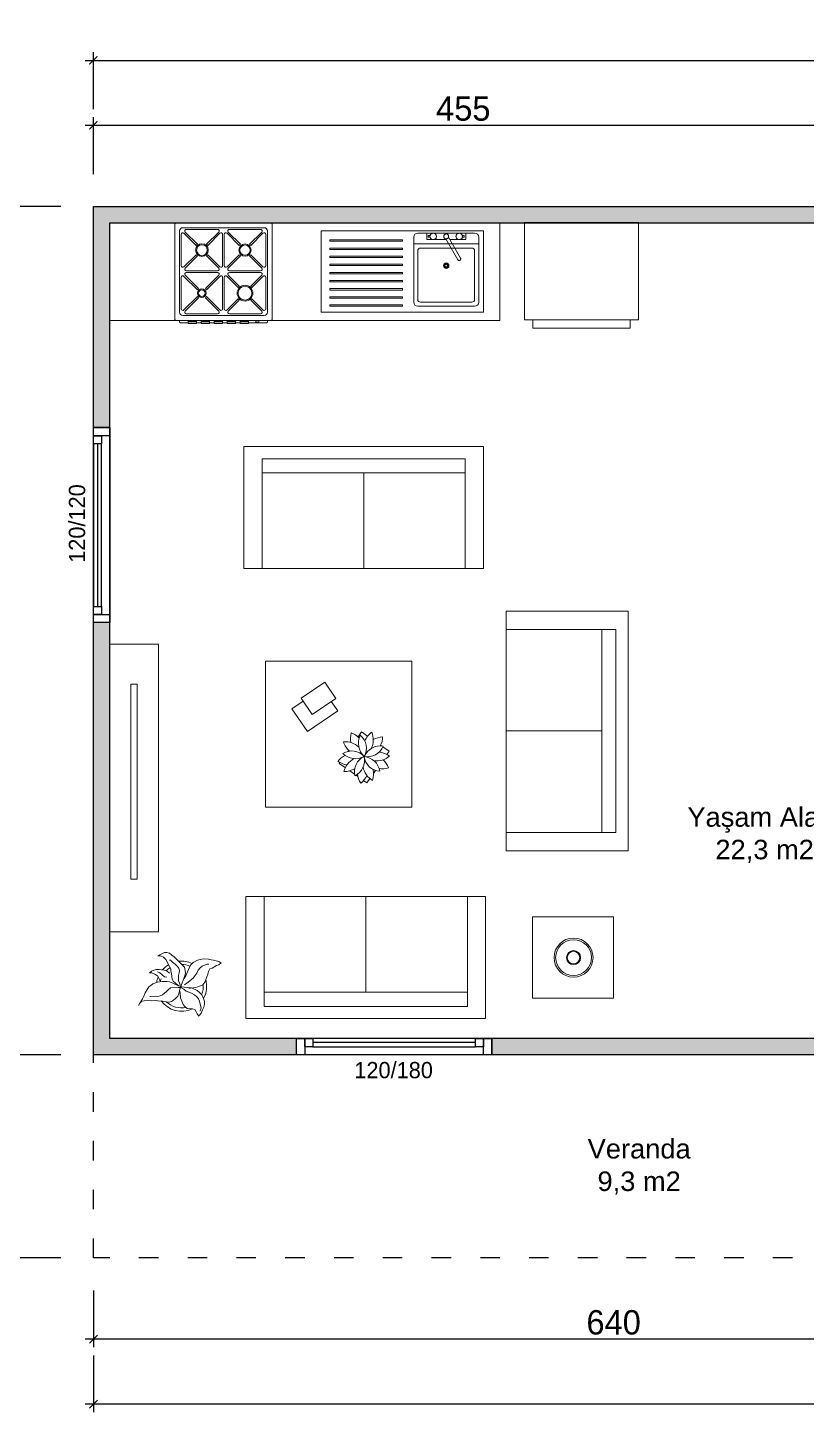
# Model space of a CAD drawing. Header units: inches. Extents: x 321 to 21697, y 7 to 6462.
# Drawn here: x 6456 to 6935, y 4046 to 4898 of the extents above; entities that cross this region are included whole.
import ezdxf

# ---------------------------------------------------------------- set-up
doc = ezdxf.new("R2010")
doc.units = ezdxf.units.IN
doc.header["$MEASUREMENT"] = 0
doc.linetypes.add('ACAD_ISO03W100', pattern=[30, 12, -18])
for name, color, linetype in [('Pencere', 141, 'Continuous'), ('PM-TARAMA PARAPET', 7, 'Continuous'), ('Veranda', 31, 'Continuous')]:
    doc.layers.add(name, color=color, linetype=linetype)
doc.layers.add('tefris', color=8, linetype='Continuous', lineweight=5)
doc.layers.add('tefriş', color=8, linetype='Continuous', lineweight=0)
doc.styles.add('DIŞ ÖLÇÜ', font='FRAMDCN.TTF', dxfattribs={"height": 15})
doc.styles.get("Standard").update_dxf_attribs({"font": 'arial.ttf'})
doc.dimstyles.new('YAZI STİLİ', dxfattribs={"dimscale": 0.5, "dimtxt": 15, "dimasz": 10, "dimexe": 10, "dimexo": 10, "dimgap": 5, "dimtad": 1, "dimdec": 0, "dimtxsty": 'DIŞ ÖLÇÜ', "dimblk": 'ARCHTICK', "dimcen": 2.5, "dimdle": 10, "dimadec": 0, "dimazin": 0, "dimtfac": 1, "dimtdec": 0, "dimtix": 1, "dimtmove": 0, "dimatfit": 3, "dimldrblk": 'ARCHTICK', "dimfxl": 60, "dimfxlon": 1, "dimlwd": -1, "dimlwe": -1, "dimarcsym": 0})

# ---------------------------------------------------------------- blocks, each defined once
blk = doc.blocks.new('_ArchTick')
at = {"color": 0, "linetype": 'ByBlock', "const_width": 0.15}
blk.add_lwpolyline([(-0.5, -0.5), (0.5, 0.5)], dxfattribs=at)
blk = doc.blocks.new('*D607')
at = {"color": 0, "transparency": 16777216}
for p, q in [((6496.2, 4120.86), (6496.2, 4085.86)), ((7136.2, 4120.86), (7136.2, 4085.86)), ((7141.2, 4090.86), (6491.2, 4090.86))]:
    blk.add_line(p, q, dxfattribs=at)
at = {"layer": 'Defpoints', "color": 0, "transparency": 16777216}
for p in [(6496.2, 4140.86), (7136.2, 4140.86), (6496.2, 4090.86)]:
    blk.add_point(p, dxfattribs=at)
at = {"color": 0, "transparency": 16777216, "xscale": 5, "yscale": 5, "zscale": 5, "rotation": 180}
blk.add_blockref('_ArchTick', (6496.2, 4090.86), dxfattribs=at)
at = {"color": 0, "transparency": 16777216, "xscale": 5, "yscale": 5, "zscale": 5}
blk.add_blockref('_ArchTick', (7136.2, 4090.86), dxfattribs=at)
at = {"color": 0, "transparency": 16777216, "insert": (6816.2, 4101.13), "char_height": 15, "attachment_point": 5, "style": 'DIŞ ÖLÇÜ'}
blk.add_mtext('640', dxfattribs=at)
blk = doc.blocks.new('*D608')
at = {"color": 0, "transparency": 16777216}
for p, q in [((6446.2, 4135.86), (6446.2, 4270.86)), ((6476.2, 4265.86), (6441.2, 4265.86)), ((6476.2, 4140.86), (6441.2, 4140.86))]:
    blk.add_line(p, q, dxfattribs=at)
at = {"layer": 'Defpoints', "color": 0, "transparency": 16777216}
for p in [(6446.2, 4265.86), (6496.2, 4265.86), (6496.2, 4140.86)]:
    blk.add_point(p, dxfattribs=at)
at = {"color": 0, "transparency": 16777216, "xscale": 5, "yscale": 5, "zscale": 5}
for p, rotation in [((6446.2, 4265.86), 90), ((6446.2, 4140.86), 270)]:
    blk.add_blockref('_ArchTick', p, dxfattribs=dict(at, rotation=rotation))
at = {"color": 0, "transparency": 16777216, "insert": (6435.93, 4203.36), "char_height": 15, "attachment_point": 5, "rotation": 90, "style": 'DIŞ ÖLÇÜ'}
blk.add_mtext('125', dxfattribs=at)
blk = doc.blocks.new('*D601')
at = {"color": 0, "transparency": 16777216}
for p, q in [((6446.2, 4260.86), (6446.2, 4792.86)), ((6476.2, 4787.86), (6441.2, 4787.86)), ((6476.2, 4265.86), (6441.2, 4265.86))]:
    blk.add_line(p, q, dxfattribs=at)
at = {"layer": 'Defpoints', "color": 0, "transparency": 16777216}
for p in [(6446.2, 4787.86), (6496.2, 4787.86), (6496.2, 4265.86)]:
    blk.add_point(p, dxfattribs=at)
at = {"color": 0, "transparency": 16777216, "xscale": 5, "yscale": 5, "zscale": 5}
for p, rotation in [((6446.2, 4787.86), 90), ((6446.2, 4265.86), 270)]:
    blk.add_blockref('_ArchTick', p, dxfattribs=dict(at, rotation=rotation))
at = {"color": 0, "transparency": 16777216, "insert": (6435.93, 4526.86), "char_height": 15, "attachment_point": 5, "rotation": 90, "style": 'DIŞ ÖLÇÜ'}
blk.add_mtext('522', dxfattribs=at)
blk = doc.blocks.new('*D505')
at = {"color": 0, "transparency": 16777216}
for p, q in [((6496.2, 4847.86), (6496.2, 4882.86)), ((7511.2, 4847.86), (7511.2, 4882.86)), ((6491.2, 4877.86), (7516.2, 4877.86))]:
    blk.add_line(p, q, dxfattribs=at)
at = {"layer": 'Defpoints', "color": 0, "transparency": 16777216}
for p in [(7511.2, 4877.86), (6496.2, 4787.86), (7511.2, 4787.86)]:
    blk.add_point(p, dxfattribs=at)
at = {"color": 0, "transparency": 16777216, "xscale": 5, "yscale": 5, "zscale": 5, "rotation": 180}
blk.add_blockref('_ArchTick', (6496.2, 4877.86), dxfattribs=at)
at = {"color": 0, "transparency": 16777216, "xscale": 5, "yscale": 5, "zscale": 5}
blk.add_blockref('_ArchTick', (7511.2, 4877.86), dxfattribs=at)
at = {"color": 0, "transparency": 16777216, "insert": (7003.7, 4888.13), "char_height": 15, "attachment_point": 5, "style": 'DIŞ ÖLÇÜ'}
blk.add_mtext('1015', dxfattribs=at)
blk = doc.blocks.new('*D507')
at = {"color": 0, "transparency": 16777216}
for p, q in [((6496.2, 4080.86), (6496.2, 4045.86)), ((7511.2, 4080.86), (7511.2, 4045.86)), ((7516.2, 4050.86), (6491.2, 4050.86))]:
    blk.add_line(p, q, dxfattribs=at)
at = {"layer": 'Defpoints', "color": 0, "transparency": 16777216}
for p in [(6496.2, 4140.86), (7511.2, 4140.86), (6496.2, 4050.86)]:
    blk.add_point(p, dxfattribs=at)
at = {"color": 0, "transparency": 16777216, "xscale": 5, "yscale": 5, "zscale": 5, "rotation": 180}
blk.add_blockref('_ArchTick', (6496.2, 4050.86), dxfattribs=at)
at = {"color": 0, "transparency": 16777216, "xscale": 5, "yscale": 5, "zscale": 5}
blk.add_blockref('_ArchTick', (7511.2, 4050.86), dxfattribs=at)
at = {"color": 0, "transparency": 16777216, "insert": (7003.7, 4061.13), "char_height": 15, "attachment_point": 5, "style": 'DIŞ ÖLÇÜ'}
blk.add_mtext('1015', dxfattribs=at)
blk = doc.blocks.new('*D602')
at = {"color": 0, "transparency": 16777216}
for p, q in [((6406.2, 4135.86), (6406.2, 4792.86)), ((6436.2, 4787.86), (6401.2, 4787.86)), ((6436.2, 4140.86), (6401.2, 4140.86))]:
    blk.add_line(p, q, dxfattribs=at)
at = {"layer": 'Defpoints', "color": 0, "transparency": 16777216}
for p in [(6406.2, 4787.86), (7511.2, 4787.86), (6496.2, 4140.86)]:
    blk.add_point(p, dxfattribs=at)
at = {"color": 0, "transparency": 16777216, "xscale": 5, "yscale": 5, "zscale": 5}
for p, rotation in [((6406.2, 4787.86), 90), ((6406.2, 4140.86), 270)]:
    blk.add_blockref('_ArchTick', p, dxfattribs=dict(at, rotation=rotation))
at = {"color": 0, "transparency": 16777216, "insert": (6395.93, 4464.36), "char_height": 15, "attachment_point": 5, "rotation": 90, "style": 'DIŞ ÖLÇÜ'}
blk.add_mtext('647', dxfattribs=at)
blk = doc.blocks.new('ssfdada')
at = {"layer": 'tefris'}
for p, q in [((9131.44, 904.74), (9131.94, 905.24)), ((9131.44, 904.74), (9131.44, 845.74)), ((9190.94, 905.24), (9131.94, 905.24)), ((9191.44, 904.74), (9190.94, 905.24)), ((9191.44, 904.74), (9191.44, 845.74)), ((9129.44, 896.93), (9129.44, 891.93)), ((9131.44, 896.93), (9129.44, 896.93)), ((9130.36, 902.24), (9129.86, 901.74)), ((9129.86, 901.74), (9129.86, 896.93)), ((9131.44, 902.24), (9130.36, 902.24)), ((9130.44, 896.93), (9130.44, 891.93)), ((9130.94, 896.93), (9130.94, 891.93)), ((9134.44, 900.24), (9134.44, 850.24)), ((9135.44, 898.12), (9135.44, 878.87)), ((9186.44, 902.24), (9136.44, 902.24)), ((9137.15, 898.83), (9145.36, 890.62)), ((9137.85, 899.54), (9146.07, 891.32)), ((9157.82, 901.24), (9138.56, 901.24)), ((9158.53, 899.54), (9150.31, 891.32)), ((9159.23, 898.83), (9151.02, 890.62)), ((9160.94, 898.12), (9160.94, 878.87)), ((9161.94, 898.12), (9161.94, 878.87)), ((9171.15, 891.32), (9163.65, 898.83)), ((9171.86, 892.03), (9164.35, 899.54)), ((9184.32, 901.24), (9165.06, 901.24)), ((9185.03, 899.54), (9177.52, 892.03)), ((9185.73, 898.83), (9178.23, 891.32)), ((9187.44, 898.12), (9187.44, 878.87)), ((9188.44, 900.24), (9188.44, 850.24)), ((9131.44, 891.93), (9129.44, 891.93)), ((9129.44, 888.93), (9129.44, 883.93)), ((9131.44, 888.93), (9129.44, 888.93)), ((9129.86, 891.93), (9129.86, 888.93)), ((9130.44, 888.93), (9130.44, 883.93)), ((9130.94, 888.93), (9130.94, 883.93)), ((9145.36, 886.37), (9137.15, 878.16)), ((9146.07, 891.32), (9145.36, 890.62)), ((9145.36, 886.37), (9146.07, 885.67)), ((9150.31, 891.32), (9151.02, 890.62)), ((9151.02, 886.37), (9150.31, 885.67)), ((9151.02, 886.37), (9159.23, 878.16)), ((9171.86, 892.03), (9171.15, 891.32)), ((9178.23, 891.32), (9177.52, 892.03)), ((9131.44, 883.93), (9129.44, 883.93)), ((9131.44, 880.93), (9129.44, 880.93)), ((9129.44, 880.93), (9129.44, 875.93)), ((9129.86, 883.93), (9129.86, 880.93)), ((9130.44, 880.93), (9130.44, 875.93)), ((9130.94, 880.93), (9130.94, 875.93)), ((9146.07, 885.67), (9137.85, 877.45)), ((9150.31, 885.67), (9158.53, 877.45)), ((9171.15, 885.67), (9163.65, 878.16)), ((9171.86, 884.96), (9164.35, 877.45)), ((9171.86, 884.96), (9171.15, 885.67)), ((9178.23, 885.67), (9177.52, 884.96)), ((9185.03, 877.45), (9177.52, 884.96)), ((9185.73, 878.16), (9178.23, 885.67)), ((9131.44, 875.93), (9129.44, 875.93)), ((9131.44, 872.93), (9129.44, 872.93)), ((9129.44, 872.93), (9129.44, 867.93)), ((9129.86, 875.93), (9129.86, 872.93)), ((9130.44, 872.93), (9130.44, 867.93)), ((9130.94, 872.93), (9130.94, 867.93)), ((9135.44, 871.62), (9135.44, 852.37)), ((9137.15, 872.33), (9143.95, 865.53)), ((9137.85, 873.04), (9144.65, 866.24)), ((9157.82, 875.74), (9138.56, 875.74)), ((9157.82, 874.74), (9138.56, 874.74)), ((9158.53, 873.04), (9151.73, 866.24)), ((9159.23, 872.33), (9152.43, 865.53)), ((9160.94, 871.62), (9160.94, 852.37)), ((9161.94, 871.62), (9161.94, 852.37)), ((9163.65, 872.33), (9171.15, 864.82)), ((9164.35, 873.04), (9171.86, 865.53)), ((9184.32, 875.74), (9165.06, 875.74)), ((9184.32, 874.74), (9165.06, 874.74)), ((9177.52, 865.53), (9185.03, 873.04)), ((9178.23, 864.82), (9185.73, 872.33)), ((9187.44, 871.62), (9187.44, 852.37)), ((9131.44, 867.93), (9129.44, 867.93)), ((9131.44, 864.93), (9129.44, 864.93)), ((9129.44, 864.93), (9129.44, 859.93)), ((9129.86, 867.93), (9129.86, 864.93)), ((9130.44, 864.93), (9130.44, 859.93)), ((9130.94, 864.93), (9130.94, 859.93)), ((9144.65, 866.24), (9143.95, 865.53)), ((9151.73, 866.24), (9152.43, 865.53)), ((9171.15, 864.82), (9171.86, 865.53)), ((9177.52, 865.53), (9178.23, 864.82)), ((9131.44, 859.93), (9129.44, 859.93)), ((9129.86, 859.93), (9129.86, 848.74)), ((9131.44, 855.43), (9130.36, 855.43)), ((9130.36, 855.43), (9130.36, 853.43)), ((9131.44, 853.43), (9130.36, 853.43)), ((9143.95, 858.46), (9137.15, 851.66)), ((9144.65, 857.75), (9137.85, 850.95)), ((9143.95, 858.46), (9144.65, 857.75)), ((9152.43, 858.46), (9151.73, 857.75)), ((9151.73, 857.75), (9158.53, 850.95)), ((9152.43, 858.46), (9159.23, 851.66)), ((9163.65, 851.66), (9171.15, 859.17)), ((9164.35, 850.95), (9171.86, 858.46)), ((9171.15, 859.17), (9171.86, 858.46)), ((9177.52, 858.46), (9178.23, 859.17)), ((9177.52, 858.46), (9185.03, 850.95)), ((9178.23, 859.17), (9185.73, 851.66)), ((9129.86, 848.74), (9130.36, 848.24)), ((9131.44, 848.24), (9130.36, 848.24)), ((9131.94, 845.24), (9131.44, 845.74)), ((9190.94, 845.24), (9131.94, 845.24)), ((9186.44, 848.24), (9136.44, 848.24)), ((9157.82, 849.24), (9138.56, 849.24)), ((9184.32, 849.24), (9165.06, 849.24)), ((9191.44, 845.74), (9190.94, 845.24)), ((9186.44, 815.24), (9185.44, 815.24)), ((9136.44, 715.24), (9136.44, 716.24))]:
    blk.add_line(p, q, dxfattribs=at)
at = {"layer": 'tefris', "linetype": 'Continuous'}
for p, q in [((9186.44, 815.24), (9136.44, 815.24)), ((9136.44, 815.24), (9136.44, 715.24)), ((9140.12, 809.83), (9140.12, 765.2)), ((9140.95, 809.83), (9140.12, 809.83)), ((9140.95, 765.2), (9140.95, 809.83)), ((9145.12, 809.83), (9145.12, 765.2)), ((9145.95, 809.83), (9145.12, 809.83)), ((9145.95, 765.2), (9145.95, 809.83)), ((9150.12, 809.83), (9150.12, 765.2)), ((9150.95, 809.83), (9150.12, 809.83)), ((9150.95, 765.2), (9150.95, 809.83)), ((9155.12, 809.83), (9155.12, 765.2)), ((9155.95, 809.83), (9155.12, 809.83)), ((9155.95, 765.2), (9155.95, 809.83)), ((9160.12, 809.83), (9160.12, 765.2)), ((9160.95, 809.83), (9160.12, 809.83)), ((9160.95, 765.2), (9160.95, 809.83)), ((9165.12, 809.83), (9165.12, 765.2)), ((9165.95, 809.83), (9165.12, 809.83)), ((9165.95, 765.2), (9165.95, 809.83)), ((9170.12, 809.83), (9170.12, 765.2)), ((9170.95, 809.83), (9170.12, 809.83)), ((9170.95, 765.2), (9170.95, 809.83)), ((9175.12, 809.83), (9175.12, 765.2)), ((9175.95, 809.83), (9175.12, 809.83)), ((9175.95, 765.2), (9175.95, 809.83)), ((9180.12, 809.83), (9180.12, 765.2)), ((9180.95, 809.83), (9180.12, 809.83)), ((9180.95, 765.2), (9180.95, 809.83)), ((9186.44, 715.24), (9186.44, 815.24)), ((9140.12, 765.2), (9140.95, 765.2)), ((9145.12, 765.2), (9145.95, 765.2)), ((9150.12, 765.2), (9150.95, 765.2)), ((9155.12, 765.2), (9155.95, 765.2)), ((9160.12, 765.2), (9160.95, 765.2)), ((9165.12, 765.2), (9165.95, 765.2)), ((9170.12, 765.2), (9170.95, 765.2)), ((9175.12, 765.2), (9175.95, 765.2)), ((9180.12, 765.2), (9180.95, 765.2)), ((9140.12, 720.74), (9140.12, 755.74)), ((9142.62, 758.24), (9182.62, 758.24)), ((9142.62, 722.41), (9142.62, 754.08)), ((9144.28, 755.74), (9174.28, 755.74)), ((9175.95, 754.08), (9175.95, 722.41)), ((9178.45, 758.24), (9178.45, 718.24)), ((9181.12, 750.24), (9185.12, 750.24)), ((9181.12, 738.26), (9181.12, 750.24)), ((9181.12, 738.26), (9181.12, 750.24)), ((9181.12, 750.24), (9185.12, 750.24)), ((9185.12, 755.74), (9185.12, 720.74)), ((9185.12, 750.24), (9185.12, 726.24)), ((9185.12, 750.24), (9185.12, 726.24)), ((9181.12, 746.24), (9181.15, 746.59)), ((9181.15, 745.9), (9181.12, 746.24)), ((9181.15, 746.59), (9181.25, 746.95)), ((9181.24, 745.57), (9181.15, 745.9)), ((9181.38, 745.25), (9181.24, 745.57)), ((9181.25, 746.95), (9181.39, 747.26)), ((9181.58, 744.96), (9181.38, 745.25)), ((9181.39, 747.26), (9181.59, 747.54)), ((9181.83, 744.71), (9181.58, 744.96)), ((9181.59, 747.54), (9181.85, 747.79)), ((9182.12, 744.51), (9181.83, 744.71)), ((9181.85, 747.79), (9182.11, 747.97)), ((9182.11, 747.97), (9182.42, 748.12)), ((9182.42, 744.37), (9182.12, 744.51)), ((9182.42, 748.12), (9182.62, 748.18)), ((9182.77, 744.28), (9182.42, 744.37)), ((9182.62, 749.24), (9182.62, 748.13)), ((9183.62, 749.24), (9182.62, 749.24)), ((9182.62, 748.18), (9182.62, 749.24)), ((9182.62, 749.24), (9183.62, 749.24)), ((9182.79, 748.22), (9182.62, 748.17)), ((9182.62, 748.17), (9182.62, 748.18)), ((9183.12, 744.24), (9182.77, 744.28)), ((9183.12, 748.24), (9182.79, 748.22)), ((9183.62, 748.18), (9183.12, 748.24)), ((9183.46, 744.27), (9183.12, 744.24)), ((9183.83, 744.38), (9183.46, 744.27)), ((9183.62, 748.13), (9183.62, 749.24)), ((9183.62, 749.24), (9183.62, 748.18)), ((9183.62, 748.18), (9183.81, 748.12)), ((9184.11, 747.98), (9183.62, 748.18)), ((9183.81, 748.12), (9184.11, 747.98)), ((9184.16, 744.54), (9183.83, 744.38)), ((9184.11, 747.98), (9184.4, 747.78)), ((9184.4, 747.78), (9184.11, 747.98)), ((9184.4, 744.71), (9184.16, 744.54)), ((9184.4, 747.78), (9184.65, 747.53)), ((9184.65, 747.53), (9184.4, 747.78)), ((9184.65, 744.96), (9184.4, 744.71)), ((9184.65, 747.53), (9184.85, 747.24)), ((9184.85, 747.24), (9184.65, 747.53)), ((9184.85, 745.24), (9184.65, 744.96)), ((9184.85, 747.24), (9184.99, 746.94)), ((9184.99, 746.94), (9184.85, 747.24)), ((9185, 745.56), (9184.85, 745.24)), ((9184.99, 746.94), (9185.09, 746.57)), ((9185.09, 746.57), (9184.99, 746.94)), ((9185.09, 745.9), (9185, 745.56)), ((9185.09, 746.57), (9185.12, 746.24)), ((9185.12, 746.24), (9185.09, 746.57)), ((9185.12, 746.24), (9185.09, 745.9)), ((9185.12, 726.24), (9185.12, 746.24)), ((9181.63, 738.54), (9168.76, 731.11)), ((9168.76, 731.11), (9181.63, 738.54)), ((9169.76, 729.38), (9182.63, 736.81)), ((9182.63, 736.81), (9169.76, 729.38)), ((9181.63, 738.54), (9181.12, 738.26)), ((9181.12, 726.24), (9181.12, 735.94)), ((9181.12, 726.24), (9181.12, 735.93)), ((9181.12, 735.93), (9181.12, 730.24)), ((9181.65, 738.54), (9181.62, 738.24)), ((9181.62, 738.24), (9181.65, 737.95)), ((9181.73, 738.82), (9181.65, 738.54)), ((9181.65, 737.95), (9181.73, 737.67)), ((9181.87, 739.08), (9181.73, 738.82)), ((9181.73, 737.67), (9181.87, 737.42)), ((9182.05, 739.3), (9181.87, 739.08)), ((9181.87, 737.42), (9182.06, 737.18)), ((9182.29, 739.49), (9182.05, 739.3)), ((9182.06, 737.18), (9182.28, 737)), ((9182.28, 737), (9182.54, 736.86)), ((9182.55, 739.63), (9182.29, 739.49)), ((9182.54, 736.86), (9182.83, 736.77)), ((9182.83, 739.72), (9182.55, 739.63)), ((9182.66, 736.82), (9182.63, 736.81)), ((9182.83, 736.77), (9182.66, 736.82)), ((9183.12, 739.74), (9182.83, 739.72)), ((9182.83, 736.77), (9183.12, 736.74)), ((9183.12, 736.74), (9182.83, 736.77)), ((9183.41, 739.72), (9183.12, 739.74)), ((9183.12, 736.74), (9183.42, 736.77)), ((9183.42, 736.77), (9183.12, 736.74)), ((9183.69, 739.63), (9183.41, 739.72)), ((9183.42, 736.77), (9183.69, 736.86)), ((9183.69, 736.86), (9183.42, 736.77)), ((9183.95, 739.49), (9183.69, 739.63)), ((9183.69, 736.86), (9183.95, 737)), ((9183.95, 737), (9183.69, 736.86)), ((9184.17, 739.31), (9183.95, 739.49)), ((9183.95, 737), (9184.18, 737.19)), ((9184.18, 737.19), (9183.95, 737)), ((9184.36, 739.08), (9184.17, 739.31)), ((9184.18, 737.19), (9184.37, 737.41)), ((9184.37, 737.41), (9184.18, 737.19)), ((9184.5, 738.83), (9184.36, 739.08)), ((9184.37, 737.41), (9184.51, 737.68)), ((9184.51, 737.68), (9184.37, 737.41)), ((9184.59, 738.54), (9184.5, 738.83)), ((9184.51, 737.68), (9184.59, 737.95)), ((9184.59, 737.95), (9184.51, 737.68)), ((9184.62, 738.24), (9184.59, 738.54)), ((9184.59, 737.95), (9184.62, 738.24)), ((9184.62, 738.24), (9184.59, 737.95)), ((9168.26, 730.24), (9168.3, 730.5)), ((9168.3, 729.98), (9168.26, 730.24)), ((9168.3, 730.5), (9168.39, 730.74)), ((9168.4, 729.74), (9168.3, 729.98)), ((9168.39, 730.74), (9168.55, 730.95)), ((9168.55, 729.54), (9168.4, 729.74)), ((9168.55, 730.95), (9168.76, 731.11)), ((9168.76, 729.38), (9168.55, 729.54)), ((9169.01, 729.28), (9168.76, 729.38)), ((9169.26, 729.24), (9169.01, 729.28)), ((9169.51, 729.28), (9169.26, 729.24)), ((9169.76, 729.38), (9169.51, 729.28)), ((9181.12, 730.24), (9181.15, 730.59)), ((9181.15, 729.9), (9181.12, 730.24)), ((9181.12, 730.24), (9181.12, 726.24)), ((9185.12, 726.24), (9181.12, 726.24)), ((9185.12, 726.24), (9181.12, 726.24)), ((9181.12, 726.24), (9185.12, 726.24)), ((9181.15, 730.59), (9181.24, 730.93)), ((9181.24, 729.56), (9181.15, 729.9)), ((9181.24, 730.93), (9181.39, 731.24)), ((9181.38, 729.26), (9181.24, 729.56)), ((9181.58, 728.97), (9181.38, 729.26)), ((9181.39, 731.24), (9181.59, 731.53)), ((9181.83, 728.71), (9181.58, 728.97)), ((9181.59, 731.53), (9181.82, 731.77)), ((9181.82, 731.77), (9182.12, 731.98)), ((9182.11, 728.52), (9181.83, 728.71)), ((9182.43, 728.37), (9182.11, 728.52)), ((9182.12, 731.98), (9182.44, 732.12)), ((9182.62, 728.32), (9182.43, 728.37)), ((9182.44, 732.12), (9182.78, 732.21)), ((9182.62, 727.24), (9182.62, 728.36)), ((9182.62, 728.31), (9182.62, 728.32)), ((9182.62, 728.32), (9182.77, 728.27)), ((9182.77, 728.27), (9182.62, 728.32)), ((9182.62, 727.24), (9182.62, 728.31)), ((9183.62, 727.24), (9182.62, 727.24)), ((9183.62, 727.24), (9182.62, 727.24)), ((9182.77, 728.27), (9183.12, 728.24)), ((9183.12, 728.24), (9182.77, 728.27)), ((9182.78, 732.21), (9183.12, 732.24)), ((9183.12, 732.24), (9183.46, 732.21)), ((9183.12, 728.24), (9183.46, 728.27)), ((9183.46, 728.27), (9183.12, 728.24)), ((9183.46, 732.21), (9183.8, 732.12)), ((9183.46, 728.27), (9183.79, 728.36)), ((9183.62, 728.31), (9183.46, 728.27)), ((9183.62, 728.36), (9183.62, 727.24)), ((9183.79, 728.36), (9183.62, 728.31)), ((9183.79, 728.36), (9183.62, 728.32)), ((9183.62, 728.32), (9183.62, 728.31)), ((9183.62, 728.31), (9183.62, 728.32)), ((9183.62, 728.32), (9183.62, 728.31)), ((9183.62, 728.31), (9183.62, 727.24)), ((9184.12, 728.51), (9183.79, 728.36)), ((9183.8, 732.12), (9184.12, 731.97)), ((9184.12, 731.97), (9184.4, 731.78)), ((9184.4, 728.71), (9184.12, 728.51)), ((9184.4, 731.78), (9184.63, 731.55)), ((9184.65, 728.96), (9184.4, 728.71)), ((9184.63, 731.55), (9184.85, 731.25)), ((9184.85, 729.24), (9184.65, 728.96)), ((9184.85, 731.25), (9184.99, 730.94)), ((9185, 729.56), (9184.85, 729.24)), ((9184.99, 730.94), (9185.09, 730.59)), ((9185.09, 729.89), (9185, 729.56)), ((9185.09, 730.59), (9185.12, 730.25)), ((9185.12, 730.25), (9185.09, 729.89)), ((9182.62, 718.24), (9142.62, 718.24)), ((9174.28, 720.74), (9144.28, 720.74)), ((9136.44, 715.24), (9186.44, 715.24))]:
    blk.add_line(p, q, dxfattribs=at)
at = {"layer": 'tefris'}
blk.add_lwpolyline([(9131.44, 945.24), (9131.44, 705.24), (9191.44, 705.24), (9191.44, 945.24)], close=True, dxfattribs=at)
for centre, radius in [((9148.19, 888.49), 2.64), ((9148.19, 888.49), 2.04), ((9174.69, 888.49), 3.89), ((9174.69, 888.49), 3.29), ((9148.19, 861.99), 4.88), ((9148.19, 861.99), 4.28), ((9174.69, 861.99), 3.76), ((9174.69, 861.99), 3.16)]:
    blk.add_circle(centre, radius, dxfattribs=at)
at = {"layer": 'tefris', "linetype": 'Continuous'}
for centre, radius in [((9183.12, 746.24), 2), ((9165.12, 738.24), 1.67), ((9163.73, 738.24), 0.195), ((9164.14, 737.27), 0.195), ((9164.18, 739.22), 0.195), ((9165.12, 738.24), 1.1), ((9165.12, 738.24), 0.833), ((9165.12, 739.61), 0.195), ((9165.12, 736.87), 0.195), ((9166.08, 739.19), 0.195), ((9166.09, 737.27), 0.195), ((9166.51, 738.24), 0.195), ((9183.12, 738.24), 1.5), ((9183.12, 730.24), 2)]:
    blk.add_circle(centre, radius, dxfattribs=at)
at = {"layer": 'tefris'}
for centre, radius, start, end in [((9136.44, 900.24), 2, 90, 180), ((9136.44, 898.12), 1, 45, 180), ((9138.56, 900.24), 1, 90, 225), ((9157.82, 900.24), 1, 315, 90), ((9159.94, 898.12), 1, 0, 135), ((9162.94, 898.12), 1, 45, 180), ((9165.06, 900.24), 1, 90, 225), ((9184.32, 900.24), 1, 315, 90), ((9186.44, 898.12), 1, 0, 135), ((9186.44, 900.24), 2, 0, 90), ((9136.44, 878.87), 1, 180, 315), ((9159.94, 878.87), 1, 225, 0), ((9162.94, 878.87), 1, 180, 315), ((9186.44, 878.87), 1, 225, 0), ((9136.44, 871.62), 1, 45, 180), ((9138.56, 876.74), 1, 135, 270), ((9138.56, 873.74), 1, 90, 225), ((9157.82, 876.74), 1, 270, 45), ((9157.82, 873.74), 1, 315, 90), ((9159.94, 871.62), 1, 0, 135), ((9162.94, 871.62), 1, 45, 180), ((9165.06, 876.74), 1, 135, 270), ((9165.06, 873.74), 1, 90, 225), ((9184.32, 876.74), 1, 270, 45), ((9184.32, 873.74), 1, 315, 90), ((9186.44, 871.62), 1, 0, 135), ((9136.44, 852.37), 1, 180, 315), ((9159.94, 852.37), 1, 225, 0), ((9162.94, 852.37), 1, 180, 315), ((9186.44, 852.37), 1, 225, 0), ((9136.44, 850.24), 2, 180, 270), ((9138.56, 850.24), 1, 135, 270), ((9157.82, 850.24), 1, 270, 45), ((9165.06, 850.24), 1, 135, 270), ((9184.32, 850.24), 1, 270, 45), ((9186.44, 850.24), 2, 270, 0)]:
    blk.add_arc(centre, radius, start, end, dxfattribs=at)
at = {"layer": 'tefris', "linetype": 'Continuous'}
for centre, radius, start, end in [((9142.62, 755.74), 2.5, 90, 180), ((9144.28, 754.08), 1.67, 90, 180), ((9174.28, 754.08), 1.67, 0, 90), ((9182.62, 755.74), 2.5, 0, 90), ((9169.26, 730.24), 1, 120, 300), ((9142.62, 720.74), 2.5, 180, 270), ((9144.28, 722.41), 1.67, 180, 270), ((9174.28, 722.41), 1.67, 270, 0), ((9182.62, 720.74), 2.5, 270, 0)]:
    blk.add_arc(centre, radius, start, end, dxfattribs=at)
blk = doc.blocks.new('bdbdsvsfs')
at = {"layer": 'tefris', "ltscale": 0.05}
for p, q in [((9126.44, 691.24), (9126.44, 631.24)), ((9131.44, 631.24), (9131.44, 691.24))]:
    blk.add_line(p, q, dxfattribs=at)
at = {"layer": 'tefris', "ltscale": 50}
blk.add_line((9126.44, 691.24), (9131.44, 691.24), dxfattribs=at)
at = {"layer": 'tefris'}
blk.add_line((9126.44, 631.24), (9131.44, 631.24), dxfattribs=at)
at = {"layer": 'tefris', "ltscale": 0.05}
blk.add_lwpolyline([(9191.44, 696.24), (9131.44, 696.24), (9131.44, 626.24), (9191.44, 626.24)], close=True, dxfattribs=at)
blk = doc.blocks.new('saksı masa')
at = {"lineweight": 0, "elevation": 51.05}
for points in [[(42694.75, -80314.18), (42694.75, -80310.89), (42697.47, -80310.89)], [(42704.69, -80310.89), (42705.39, -80310.89)], [(42707.48, -80310.89), (42707.68, -80310.89)], [(42711.37, -80310.89), (42711.83, -80310.89), (42711.83, -80314.14)], [(42711.83, -80316.55), (42711.83, -80319.15)], [(42711.83, -80319.94), (42711.83, -80320.88)], [(42694.75, -80321.82), (42694.75, -80321.17)], [(42696.49, -80325.76), (42694.75, -80325.76), (42694.75, -80322.39)], [(42706.79, -80325.76), (42705.15, -80325.76)], [(42711.83, -80323.95), (42711.83, -80325.76), (42709.54, -80325.76)]]:
    blk.add_lwpolyline(points, dxfattribs=at)
at = {"linetype": 'ByBlock', "lineweight": 0}
for centre, radius, start, end in [((42704.6, -80309.85, 51.05), 7.21, 160.75243, 194.49137), ((42693.42, -80318.19, 51.05), 11.57, 46.64859, 67.78949), ((42709.49, -80312.53, 51.05), 8.58, 139.39871, 188.8676), ((42695.53, -80312.53, 51.05), 9.31, 6.50685, 36.8699), ((42695.37, -80323.47, 51.05), 9.31, 78.50685, 108.8699), ((42699.68, -80310.19, 51.05), 8.58, 211.3987, 260.8676), ((42703.62, -80310.85, 51.05), 7.29, 183.75273, 264.95532), ((42695.13, -80319.14, 51.05), 7.91, 7.48413, 81.22392), ((42710.08, -80316.48, 51.05), 7.29, 111.75273, 192.95532), ((42699.57, -80310.97, 51.05), 7.91, 295.48413, 9.22392), ((42710.3, -80322.58, 51.05), 8.58, 67.3987, 116.8676), ((42711.33, -80317.1, 51.05), 7.21, 88.75243, 122.49137), ((42705.99, -80309.31, 51.05), 9.31, 294.50685, 324.8699), ((42699.95, -80309.05, 51.05), 11.57, 334.64859, 355.78948), ((42700.09, -80327.22, 51.05), 11.57, 118.64859, 139.78948), ((42695.62, -80314.01, 51.05), 7.21, 232.75243, 266.49137), ((42701.53, -80325.89, 51.05), 7.91, 79.48413, 153.22392), ((42696.27, -80315.26, 51.05), 7.29, 255.75273, 336.95532), ((42709.93, -80321.89, 51.05), 7.91, 151.48413, 225.22392), ((42706.73, -80324.36, 51.05), 7.29, 39.75273, 120.95532), ((42708.71, -80312.67, 51.05), 7.91, 223.48413, 297.22392), ((42698.19, -80323.61, 51.05), 7.29, 327.75273, 48.95532), ((42700.99, -80326.46, 51.05), 8.58, 355.3987, 44.8676), ((42706.52, -80325.75, 51.05), 7.21, 16.75243, 50.49137), ((42705.72, -80327, 51.05), 9.31, 150.50685, 180.8699), ((42694.42, -80318.8, 51.05), 8.58, 283.3987, 332.8676), ((42710.75, -80323.67, 51.05), 11.57, 190.64859, 211.78949), ((42696.81, -80323.84, 51.05), 7.21, 304.75243, 338.49137), ((42712.28, -80318.25, 51.05), 9.31, 222.50685, 252.8699), ((42710.66, -80312.44, 51.05), 11.57, 262.64859, 283.78949)]:
    blk.add_arc(centre, radius, start, end, dxfattribs=at)
blk = doc.blocks.new('ty2jty12hntgh2')
at = {"layer": 'Pencere'}
for p, q in [((7806.7, 5115.62), (7806.7, 5225.62)), ((7811.7, 5220.62), (7811.7, 5120.62)), ((7814.2, 5120.62), (7814.2, 5220.62)), ((7816.7, 5120.62), (7816.7, 5220.62))]:
    blk.add_line(p, q, dxfattribs=at)
for points in [[(7806.7, 5225.62), (7806.7, 5230.62), (7816.7, 5230.62), (7816.7, 5225.62), (7806.7, 5225.62)], [(7816.7, 5220.62), (7811.7, 5220.62), (7811.7, 5225.62), (7816.7, 5225.62), (7816.7, 5220.62)], [(7806.7, 5110.62), (7806.7, 5115.62), (7816.7, 5115.62), (7816.7, 5110.62), (7806.7, 5110.62)], [(7816.7, 5115.62), (7811.7, 5115.62), (7811.7, 5120.62), (7816.7, 5120.62), (7816.7, 5115.62)]]:
    blk.add_lwpolyline(points, dxfattribs=at)
blk = doc.blocks.new('*D461')
at = {"color": 0, "transparency": 16777216}
for p, q in [((6496.2, 4807.86), (6496.2, 4842.86)), ((6951.2, 4807.86), (6951.2, 4842.86)), ((6956.2, 4837.86), (6491.2, 4837.86))]:
    blk.add_line(p, q, dxfattribs=at)
at = {"layer": 'Defpoints', "color": 0, "transparency": 16777216}
for p in [(6496.2, 4837.86), (6496.2, 4787.86), (6951.2, 4777.86)]:
    blk.add_point(p, dxfattribs=at)
at = {"color": 0, "transparency": 16777216, "xscale": 5, "yscale": 5, "zscale": 5, "rotation": 180}
blk.add_blockref('_ArchTick', (6496.2, 4837.86), dxfattribs=at)
at = {"color": 0, "transparency": 16777216, "xscale": 5, "yscale": 5, "zscale": 5}
blk.add_blockref('_ArchTick', (6951.2, 4837.86), dxfattribs=at)
at = {"color": 0, "transparency": 16777216, "insert": (6723.7, 4848.13), "char_height": 15, "attachment_point": 5, "style": 'DIŞ ÖLÇÜ'}
blk.add_mtext('455', dxfattribs=at)

msp = doc.modelspace()

# ---------------------------------------------------------------- hatches: boundary and pattern name
at = {"layer": 'PM-TARAMA PARAPET', "true_color": 0x000000}
h = msp.add_hatch(color=18, dxfattribs=at)
h.dxf.hatch_style = 1
h.paths.add_polyline_path([(6506.2, 4777.86), (6948.2, 4777.86), (6954.2, 4777.86), (7069.2, 4777.86), (7069.2, 4787.86), (6496.2, 4787.86), (6496.2, 4651.86), (6506.2, 4651.86)])
h.paths.add_polyline_path([(6506.2, 4531.86), (6496.2, 4531.86), (6496.2, 4265.86), (6621.2, 4265.86), (6621.2, 4275.86), (6506.2, 4275.86)])
h.paths.add_polyline_path([(7026.2, 4275.86), (6741.2, 4275.86), (6741.2, 4265.86), (7026.2, 4265.86)])
h.paths.add_polyline_path([(7146.2, 4275.86), (7146.2, 4371.36), (7140.2, 4371.36), (7140.2, 4275.86), (7126.2, 4275.86), (7126.2, 4265.86), (7136.2, 4265.86), (7136.2, 4140.86), (7263.7, 4140.86), (7263.7, 4150.86), (7146.2, 4150.86)])
h.paths.add_polyline_path([(7511.2, 4562.61), (7501.2, 4562.61), (7501.2, 4467.36), (7501.2, 4461.36), (7501.2, 4150.86), (7383.7, 4150.86), (7383.7, 4140.86), (7511.2, 4140.86)])
h.paths.add_polyline_path([(7511.2, 4787.86), (7129.2, 4787.86), (7129.2, 4777.86), (7140.2, 4777.86), (7146.2, 4777.86), (7501.2, 4777.86), (7501.2, 4682.61), (7511.2, 4682.61)])
h.paths.add_polyline_path([(7146.2, 4777.86), (7140.2, 4777.86), (7140.2, 4599.86), (7044.2, 4599.86), (7044.2, 4593.86), (7140.2, 4593.86), (7140.2, 4557.36), (7146.2, 4557.36)])
h.paths.add_polyline_path([(6964.2, 4599.86), (6954.2, 4599.86), (6954.2, 4777.86), (6948.2, 4777.86), (6948.2, 4599.86), (6948.2, 4474.86), (6954.2, 4474.86), (6954.2, 4593.86), (6964.2, 4593.86)])
h.paths.add_polyline_path([(7501.2, 4467.36), (7146.2, 4467.36), (7146.2, 4477.36), (7140.2, 4477.36), (7140.2, 4451.36), (7146.2, 4451.36), (7146.2, 4461.36), (7501.2, 4461.36)])

# ---------------------------------------------------------------- linework, layer by layer
for p, q in [((6506.2, 4651.86), (6496.2, 4651.86)), ((6506.2, 4531.86), (6496.2, 4531.86)), ((6621.2, 4265.86), (6621.2, 4275.86)), ((6741.2, 4265.86), (6741.2, 4275.86))]:
    msp.add_line(p, q)
for points in [[(7026.2, 4265.86), (6496.2, 4265.86), (6496.2, 4787.86), (7511.2, 4787.86), (7511.2, 4140.86), (7136.2, 4140.86), (7136.2, 4265.86), (7126.2, 4265.86)], [(7026.2, 4275.86), (6506.2, 4275.86), (6506.2, 4777.86), (6948.2, 4777.86)]]:
    msp.add_lwpolyline(points)
at = {"layer": 'tefris'}
msp.add_line((6539.97, 4328.8), (6535.87, 4326.84), dxfattribs=at)
at = {"layer": 'tefris', "lineweight": 0}
for p, q in [((6539.97, 4328.8), (6541.46, 4328.89)), ((6541.46, 4328.89), (6543.06, 4328.5)), ((6537.42, 4326.7), (6535.87, 4326.84)), ((6539.38, 4325.88), (6537.42, 4326.7)), ((6540.72, 4324.43), (6539.38, 4325.88)), ((6541.53, 4323.1), (6540.72, 4324.43)), ((6542.11, 4321.71), (6541.53, 4323.1)), ((6542.97, 4320.15), (6542.11, 4321.71)), ((6543.06, 4328.5), (6544.35, 4327.28)), ((6544.35, 4327.28), (6545.89, 4326.12)), ((6545.89, 4326.12), (6547.18, 4324.9)), ((6547.18, 4324.9), (6548.23, 4323.63)), ((6548.23, 4323.63), (6550.81, 4321.2)), ((6550.81, 4321.2), (6552.15, 4319.74)), ((6543.78, 4318.82), (6542.97, 4320.15)), ((6543.88, 4317.32), (6543.78, 4318.82)), ((6544.21, 4315.88), (6543.88, 4317.32)), ((6544.36, 4314.15), (6544.21, 4315.88)), ((6544.74, 4312.47), (6544.36, 4314.15)), ((6545.32, 4311.09), (6544.74, 4312.47)), ((6552.73, 4315.07), (6550.22, 4308.43)), ((6552.15, 4319.74), (6552.87, 4316.62)), ((6552.87, 4316.62), (6552.73, 4315.07)), ((6546.61, 4309.87), (6545.32, 4311.09)), ((6548.14, 4308.71), (6546.61, 4309.87)), ((6549.85, 4307.84), (6548.14, 4308.71)), ((6550.22, 4308.43), (6550.09, 4307.9))]:
    msp.add_line(p, q, dxfattribs=at)
at = {"layer": 'tefris'}
for points in [[(6506.2, 4518.52), (6536.2, 4518.52), (6536.2, 4341.48), (6506.2, 4341.48), (6506.2, 4518.52)], [(6816.2, 4300.7), (6766.2, 4300.7), (6766.2, 4350.7), (6816.2, 4350.7), (6816.2, 4300.7)]]:
    msp.add_lwpolyline(points, dxfattribs=at)
for points in [[(6602.08, 4418.2), (6692.08, 4418.2), (6692.08, 4508.2), (6602.08, 4508.2)], [(6519.2, 4373.98), (6519.2, 4493.98), (6523.2, 4493.98), (6523.2, 4373.98)]]:
    msp.add_lwpolyline(points, close=True, dxfattribs=at)
at = {"layer": 'tefris', "lineweight": 0}
msp.add_lwpolyline([(6630.66, 4475.36), (6623.94, 4485.26), (6638.5, 4495.13), (6645.21, 4485.24)], close=True, dxfattribs=at)
for points in [[(6642.48, 4483.38), (6646.48, 4477.5), (6627.81, 4464.83), (6618.3, 4478.84), (6625.14, 4483.49)], [(6549.69, 4308.56), (6548.54, 4311.33), (6548.45, 4312.82), (6548.54, 4314.61), (6548.93, 4316.22), (6549.08, 4317.77), (6548.74, 4319.2), (6547.69, 4320.48), (6546.4, 4321.69), (6544.87, 4322.86), (6543.58, 4324.07), (6543.05, 4324.2)], [(6551.97, 4312.88), (6553.13, 4314.41), (6555.01, 4319.39), (6556.12, 4321.16), (6557.52, 4322.74), (6560.23, 4324.13), (6563.82, 4324.96), (6566.92, 4324.66), (6568.53, 4324.27), (6570.07, 4324.13), (6573.28, 4323.35), (6574.52, 4322.37)], [(6552.14, 4308.87), (6553.65, 4309.98), (6557.46, 4313.13), (6558.68, 4314.42), (6559.79, 4316.2), (6560.65, 4317.91), (6561.82, 4319.44), (6563.09, 4320.49), (6564.47, 4321.06), (6566.09, 4321.69), (6567.11, 4321.67)], [(6574.76, 4322.43), (6573.25, 4321.32), (6571.86, 4320.75), (6569.21, 4319.13), (6567.77, 4318.8), (6566.9, 4317.08), (6566.52, 4315.47), (6564.64, 4310.49), (6563.48, 4308.96), (6562.09, 4308.39), (6560.47, 4307.76), (6559.09, 4307.19), (6557.59, 4307.1), (6555.86, 4306.95), (6554.85, 4306.97)], [(6542.9, 4316.09), (6541.61, 4317.31), (6539.71, 4317.88), (6538.11, 4318.26), (6536.56, 4318.41), (6535.06, 4318.32), (6533.39, 4317.93), (6532, 4317.36), (6530.73, 4316.31), (6532.23, 4316.4), (6533.94, 4315.54), (6535.71, 4314.43), (6536.52, 4313.1), (6537.09, 4311.72), (6537.15, 4311.48)], [(6541.43, 4313.73), (6539.88, 4313.87), (6538.59, 4315.09), (6537.06, 4316.25), (6535.64, 4316.94)], [(6549.21, 4305.17), (6548.82, 4303.56), (6548.19, 4301.9), (6546.74, 4300.55), (6545.46, 4299.5), (6544.14, 4298.69), (6542.7, 4298.36), (6539.6, 4298.66), (6538, 4299.04), (6536.5, 4298.95), (6534.9, 4299.34), (6531.91, 4299.15), (6530.37, 4299.3), (6527.38, 4299.12), (6525.94, 4298.79), (6524.67, 4297.74), (6523.99, 4296.31)], [(6550.09, 4307.9), (6548.49, 4308.28), (6545.06, 4310.02), (6543.1, 4310.83), (6541.55, 4310.98), (6540.06, 4310.89), (6538.51, 4311.03), (6537.07, 4310.7), (6535.58, 4310.61), (6532.82, 4309.47), (6531.54, 4308.42), (6530.22, 4307.6), (6528, 4304.06), (6527.38, 4302.4), (6526.51, 4300.69), (6526.33, 4300.39)], [(6549.72, 4307.31), (6548.23, 4307.21), (6545.13, 4307.51), (6543.69, 4307.18), (6542.42, 4306.13), (6541.21, 4304.83), (6538.66, 4302.73), (6537.28, 4302.16), (6535.84, 4301.83), (6534.29, 4301.98), (6531.31, 4301.79), (6530.83, 4301.68)], [(6561.1, 4289.72), (6560.05, 4291), (6559.48, 4292.38), (6558.67, 4293.71), (6557.06, 4294.1), (6553.96, 4294.39), (6552.43, 4295.55), (6551.38, 4296.83), (6549.67, 4300.98), (6549.48, 4303.97), (6549.15, 4305.41), (6549.72, 4307.31), (6550.04, 4308.14)], [(6549.96, 4307.36), (6551.73, 4306.25), (6553.26, 4305.09), (6556.58, 4303.84), (6558.35, 4302.73), (6559.88, 4301.57), (6560.93, 4300.29), (6561.5, 4298.91), (6562.5, 4294.59), (6561.87, 4292.93), (6561.63, 4292.88)], [(6550.15, 4307.66), (6551.93, 4307.56), (6556.58, 4307.12), (6560.01, 4305.39), (6561.54, 4304.22), (6562.59, 4302.95), (6563.4, 4301.62), (6564.03, 4300), (6564.6, 4298.61), (6564.51, 4296.82), (6564.12, 4295.22), (6563.26, 4293.5), (6562.45, 4291.55), (6561.28, 4290.02), (6561.1, 4289.72)], [(6526.33, 4300.39), (6525.46, 4298.68), (6525.28, 4298.38)]]:
    msp.add_lwpolyline(points, dxfattribs=at)
at = {"layer": 'tefris'}
for radius in [12, 11, 4.35, 3.85]:
    msp.add_circle((6791.52, 4325.7), radius, dxfattribs=at)
at = {"layer": 'tefris', "lineweight": 0}
for radius, start, end in [(15.44, 121.52538, 139.44237), (15.44, 64.98781, 97.21437), (13.38, 66.96386, 89.51193), (15.44, 158.1512, 171.28389), (13.38, 160.37036, 168.5204), (13.38, 122.40728, 135.20658), (15.44, 330.49362, 15.48433), (13.38, 336.65995, 5.19772), (15.44, 215.88865, 295.10561), (13.38, 225.66228, 281.92743)]:
    msp.add_arc((6550.4, 4308.09), radius, start, end, dxfattribs=at)
at = {"layer": 'tefriş'}
for p, q in [((6588.7, 4565.2), (6588.7, 4640.2)), ((6588.7, 4640.2), (6736.2, 4640.2)), ((6736.2, 4640.2), (6736.2, 4565.2)), ((6599.95, 4632.7), (6724.95, 4632.7)), ((6599.95, 4565.2), (6599.95, 4632.7)), ((6724.95, 4632.7), (6724.95, 4565.2)), ((6599.95, 4623.95), (6724.95, 4623.95)), ((6662.45, 4623.95), (6662.45, 4565.2)), ((6724.95, 4623.95), (6724.95, 4565.2)), ((6724.95, 4565.2), (6588.7, 4565.2)), ((6736.2, 4565.2), (6724.95, 4565.2)), ((6750.08, 4402.7), (6750.08, 4538.95)), ((6750.08, 4538.95), (6825.08, 4538.95)), ((6825.08, 4538.95), (6825.08, 4391.45)), ((6750.08, 4527.7), (6817.58, 4527.7)), ((6808.83, 4527.7), (6808.83, 4402.7)), ((6817.58, 4527.7), (6817.58, 4402.7)), ((6808.83, 4465.2), (6750.08, 4465.2)), ((6808.83, 4402.7), (6750.08, 4402.7)), ((6750.08, 4391.45), (6750.08, 4402.7)), ((6817.58, 4402.7), (6750.08, 4402.7)), ((6825.08, 4391.45), (6750.08, 4391.45)), ((6726.2, 4363.2), (6589.95, 4363.2)), ((6589.95, 4363.2), (6589.95, 4288.2)), ((6601.2, 4363.2), (6601.2, 4295.7)), ((6663.7, 4304.45), (6663.7, 4363.2)), ((6726.2, 4304.45), (6726.2, 4363.2)), ((6737.45, 4363.2), (6726.2, 4363.2)), ((6726.2, 4295.7), (6726.2, 4363.2)), ((6737.45, 4288.2), (6737.45, 4363.2)), ((6601.2, 4304.45), (6726.2, 4304.45)), ((6601.2, 4295.7), (6726.2, 4295.7)), ((6589.95, 4288.2), (6737.45, 4288.2))]:
    msp.add_line(p, q, dxfattribs=at)
at = {"layer": 'Veranda', "linetype": 'ACAD_ISO03W100'}
for p, q in [((6496.2, 4140.86), (6496.2, 4265.86)), ((7136.2, 4140.86), (6496.2, 4140.86))]:
    msp.add_line(p, q, dxfattribs=at)

# ---------------------------------------------------------------- block references
for name, p, rotation in [('ssfdada', (7451.44, -4413.58), 90), ('bdbdsvsfs', (7457.66, -4413.3), 90), ('ty2jty12hntgh2', (14312.9, 9762.48), 180), ('ty2jty12hntgh2', (11851.83, -3540.84), 89.99999999999999)]:
    msp.add_blockref(name, p, dxfattribs=dict(rotation=rotation))
at = {"layer": 'tefris', "lineweight": 0, "xscale": -1.394326166361019, "yscale": 1.394326166361019, "zscale": 1.394326166361019, "rotation": 54.92797529357883}
msp.add_blockref('saksı masa', (-50779.84, 117530.27, -71.17), dxfattribs=at)

# ---------------------------------------------------------------- texts
at = {"insert": (6491.23, 4565.68), "char_height": 10, "attachment_point": 7, "rotation": 90}
msp.add_mtext_dynamic_manual_height_columns('\\pxqc;{\\fFranklin Gothic Medium Cond|b0|i0|c162|p34;120/12\\fFranklin Gothic Medium Cond|b0|i0|c0|p34;0}', width=54.2877, gutter_width=12.5, heights=[0], dxfattribs=at)
for s, width, insert, char_height, attachment_point in [('\\pxqc;Yaşam Alanı\\P22,3 m2', 160.8445, (6989.5, 4418.21), 12, 3), ('{\\fFranklin Gothic Medium Cond|b0|i0|c0|p34;1\\fFranklin Gothic Medium Cond|b0|i0|c162|p34;2\\fFranklin Gothic Medium Cond|b0|i0|c0|p34;0/180}', 54.2877, (6656.69, 4261.46), 10, 1), ('\\pxqc;Veranda \\P9,3 m2', 69.1326, (6866.45, 4214.06), 12, 3)]:
    msp.add_mtext_dynamic_manual_height_columns(s, width=width, gutter_width=12.5, heights=[0], dxfattribs=dict(insert=insert, char_height=char_height, attachment_point=attachment_point))

# ---------------------------------------------------------------- dimensions: what is measured, and where the dimension line sits
for base, p1, p2, picture, middle in [((7511.2, 4877.86), (6496.2, 4787.86), (7511.2, 4787.86), '*D505', (7003.7, 4888.13)), ((6496.2, 4837.86), (6951.2, 4777.86), (6496.2, 4787.86), '*D461', (6723.7, 4848.13)), ((6496.2, 4050.86), (7511.2, 4140.86), (6496.2, 4140.86), '*D507', (7003.7, 4061.13))]:
    dim = msp.add_linear_dim(base=base, p1=p1, p2=p2, dimstyle='YAZI STİLİ')
    dim.commit()
    dim.dimension.update_dxf_attribs({"geometry": picture, "text_midpoint": middle})
for base, p2, picture, middle in [((6406.2, 4787.86), (7511.2, 4787.86), '*D602', (6395.93, 4464.36)), ((6446.2, 4265.86), (6496.2, 4265.86), '*D608', (6435.93, 4203.36))]:
    dim = msp.add_linear_dim(base=base, p1=(6496.2, 4140.86), p2=p2, angle=90, dimstyle='YAZI STİLİ')
    dim.commit()
    dim.dimension.update_dxf_attribs({"geometry": picture, "text_midpoint": middle})
dim = msp.add_linear_dim(base=(6446.2, 4787.86), p1=(6496.2, 4265.86), p2=(6496.2, 4787.86), angle=90, dimstyle='YAZI STİLİ', override={"dimtmove": 1})
dim.commit()
dim.dimension.update_dxf_attribs({"geometry": '*D601', "text_midpoint": (6435.93, 4526.86)})
dim = msp.add_linear_dim(base=(6496.2, 4090.86), p1=(7136.2, 4140.86), p2=(6496.2, 4140.86), dimstyle='YAZI STİLİ', override={"dimtmove": 1})
dim.commit()
dim.dimension.update_dxf_attribs({"geometry": '*D607', "text_midpoint": (6816.2, 4101.13)})

doc.saveas('drawing.dxf')
